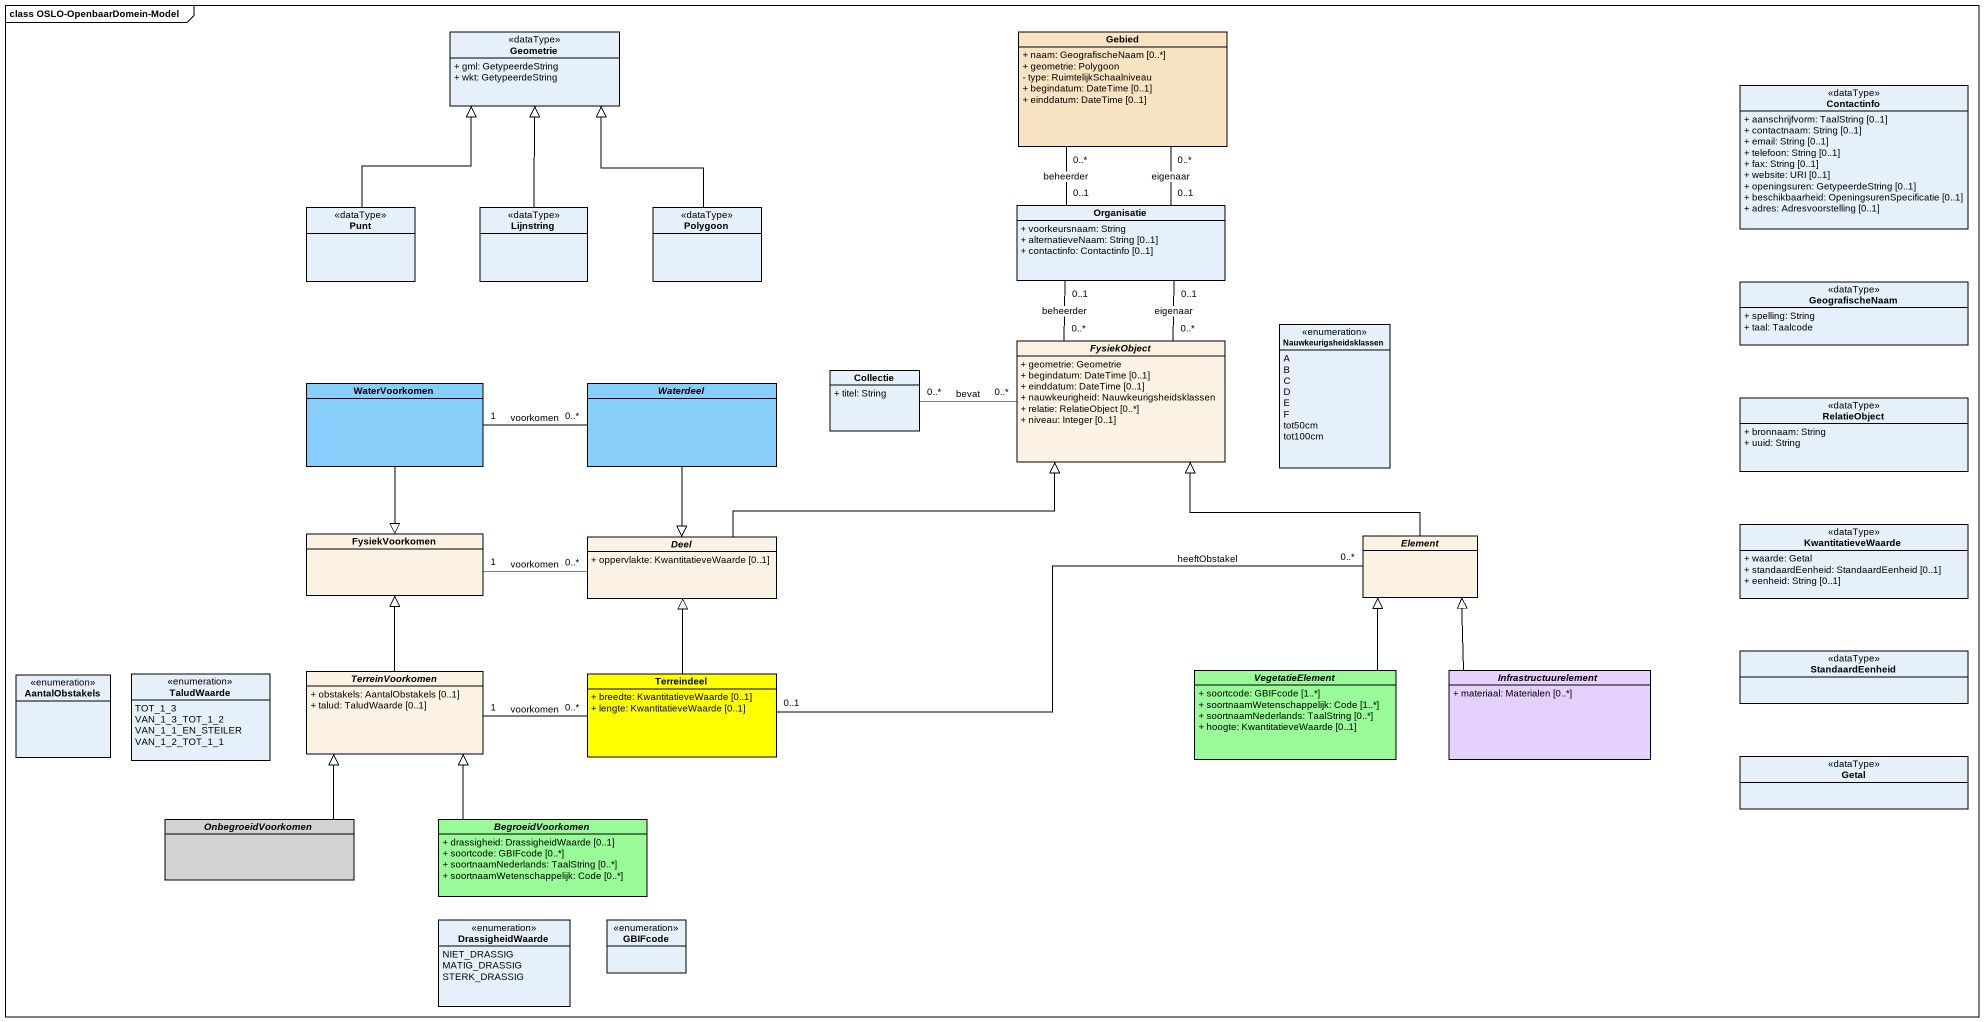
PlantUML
@startuml
mainframe class OSLO-OpenbaarDomein-Model
hide circle
hide empty members
skinparam classAttributeIconSize 0
class Geometrie <<dataType>> {
  + gml: GetypeerdeString
  + wkt: GetypeerdeString
}
class Gebied #F8E3C3 {
  + naam: GeografischeNaam [0..*]
  + geometrie: Polygoon
  - type: RuimtelijkSchaalniveau
  + begindatum: DateTime [0..1]
  + einddatum: DateTime [0..1]
}
class Contactinfo <<dataType>> {
  + aanschrijfvorm: TaalString [0..1]
  + contactnaam: String [0..1]
  + email: String [0..1]
  + telefoon: String [0..1]
  + fax: String [0..1]
  + website: URI [0..1]
  + openingsuren: GetypeerdeString [0..1]
  + beschikbaarheid: OpeningsurenSpecificatie [0..1]
  + adres: Adresvoorstelling [0..1]
}
class Punt <<dataType>>
class Lijnstring <<dataType>>
class Polygoon <<dataType>>
class Organisatie {
  + voorkeursnaam: String
  + alternatieveNaam: String [0..1]
  + contactinfo: Contactinfo [0..1]
}
class GeografischeNaam <<dataType>> {
  + spelling: String
  + taal: Taalcode
}
enum Nauwkeurigsheidsklassen {
  A
  B
  C
  D
  E
  F
  tot50cm
  tot100cm
}
class Collectie {
  + titel: String
}
abstract class FysiekObject #FCF2E3 {
  + geometrie: Geometrie
  + begindatum: DateTime [0..1]
  + einddatum: DateTime [0..1]
  + nauwkeurigheid: Nauwkeurigsheidsklassen
  + relatie: RelatieObject [0..*]
  + niveau: Integer [0..1]
}
class WaterVoorkomen #87CEFA
abstract class Waterdeel #87CEFA
class RelatieObject <<dataType>> {
  + bronnaam: String
  + uuid: String
}
class FysiekVoorkomen #FCF2E3
abstract class Element #FCF2E3
class KwantitatieveWaarde <<dataType>> {
  + waarde: Getal
  + standaardEenheid: StandaardEenheid [0..1]
  + eenheid: String [0..1]
}
abstract class Deel #FCF2E3 {
  + oppervlakte: KwantitatieveWaarde [0..1]
}
class StandaardEenheid <<dataType>>
enum AantalObstakels
enum TaludWaarde {
  TOT_1_3
  VAN_1_3_TOT_1_2
  VAN_1_1_EN_STEILER
  VAN_1_2_TOT_1_1
}
abstract class TerreinVoorkomen #FCF2E3 {
  + obstakels: AantalObstakels [0..1]
  + talud: TaludWaarde [0..1]
}
class Terreindeel #FFFF00 {
  + breedte: KwantitatieveWaarde [0..1]
  + lengte: KwantitatieveWaarde [0..1]
}
abstract class VegetatieElement #98FB98 {
  + soortcode: GBIFcode [1..*]
  + soortnaamWetenschappelijk: Code [1..*]
  + soortnaamNederlands: TaalString [0..*]
  + hoogte: KwantitatieveWaarde [0..1]
}
abstract class Infrastructuurelement #E6D0FE {
  + materiaal: Materialen [0..*]
}
class Getal <<dataType>>
abstract class OnbegroeidVoorkomen #D3D3D3
abstract class BegroeidVoorkomen #98FB98 {
  + drassigheid: DrassigheidWaarde [0..1]
  + soortcode: GBIFcode [0..*]
  + soortnaamNederlands: TaalString [0..*]
  + soortnaamWetenschappelijk: Code [0..*]
}
enum DrassigheidWaarde {
  NIET_DRASSIG
  MATIG_DRASSIG
  STERK_DRASSIG
}
enum GBIFcode
Gebied "0..*" -- "0..1" Organisatie : beheerder
Gebied "0..*" -- "0..1" Organisatie : eigenaar
Punt -up-|> Geometrie
Lijnstring -up-|> Geometrie
Polygoon -up-|> Geometrie
Collectie "0..*" -right- "0..*" FysiekObject : bevat
FysiekObject "0..*" -up- "0..1" Organisatie : eigenaar
FysiekObject "0..*" -up- "0..1" Organisatie : beheerder
WaterVoorkomen --|> FysiekVoorkomen
Waterdeel "0..*" -left- "1" WaterVoorkomen : voorkomen
Waterdeel --|> Deel
Element -left-|> FysiekObject
Deel -right-|> FysiekObject
Deel "0..*" -left- "1" FysiekVoorkomen : voorkomen
TerreinVoorkomen -up-|> FysiekVoorkomen
Terreindeel "0..1" -right- "0..*" Element : heeftObstakel
Terreindeel -up-|> Deel
Terreindeel "0..*" -left- "1" TerreinVoorkomen : voorkomen
VegetatieElement -up-|> Element
Infrastructuurelement -up-|> Element
OnbegroeidVoorkomen -up-|> TerreinVoorkomen
BegroeidVoorkomen -up-|> TerreinVoorkomen
@enduml
